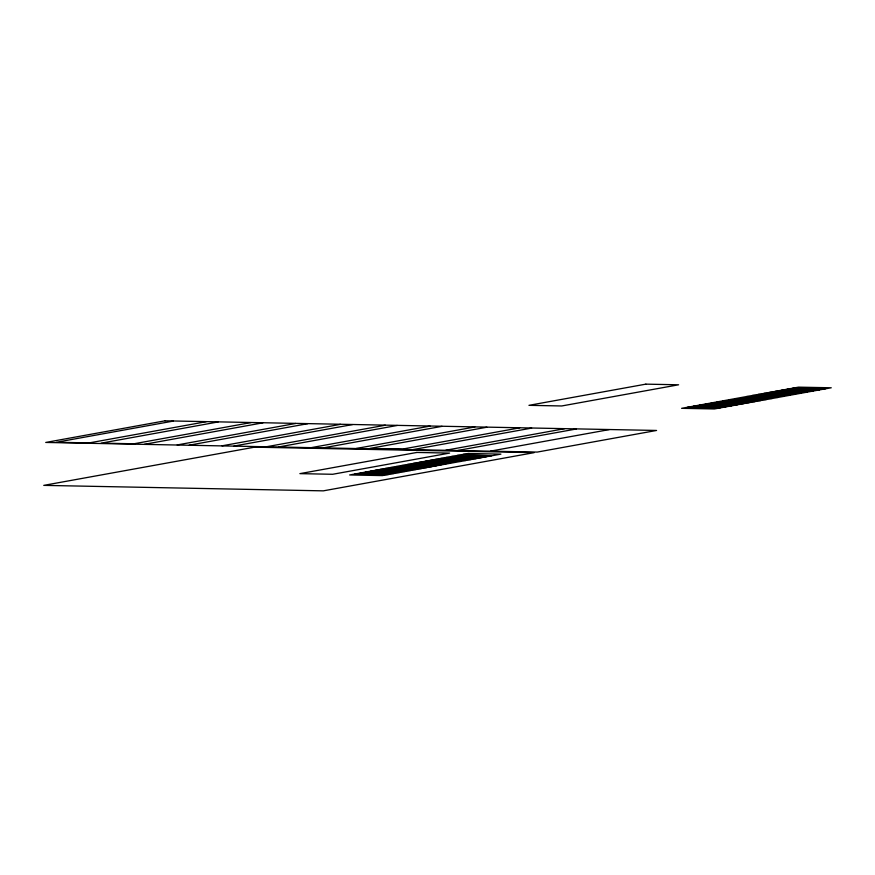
<?xml version="1.0" encoding="UTF-8"?>
<svg xmlns="http://www.w3.org/2000/svg" width="875" height="875" viewBox="0 0 875 875"><rect width="100%" height="100%" fill="white"/><g stroke="black" fill="none" stroke-linecap="round" stroke-linejoin="round"><path stroke-width="1.31" d="M173.381 421.072L56.438 442.258L89.206 442.903L206.15 421.717M218.159 421.947L101.216 443.144L133.984 443.778L250.917 422.592M144.441 444.303L262.927 422.822M177.209 444.938L295.706 423.467M189.23 445.178L307.716 423.708M221.998 445.823L340.484 424.342M234.008 446.053L352.505 424.583M266.777 446.698L385.284 425.228M278.797 446.939L397.272 425.458M311.566 447.573L430.052 426.103M323.564 447.814L442.05 426.333M356.333 448.459L474.83 426.978M486.861 427.219L369.972 448.394L402.741 449.039L519.63 427.864M413.142 449.564L531.639 428.094M445.911 450.209L564.408 428.739M740.742 397.6L681.603 408.319L714.361 408.964L831.25 387.778L798.481 387.144L740.742 397.6L772.166 398.486M457.92 450.45L576.406 428.969M490.689 451.084L609.186 429.614M390.567 467.545L426.486 467.611M385.427 468.475L421.356 468.541M380.417 469.383L416.084 469.492M395.97 466.561L431.452 466.714M375.419 470.291L410.692 470.477M370.366 471.198L405.202 471.472M401.68 465.533L436.275 465.839M365.247 472.128L399.645 472.478M360.073 473.069L394.045 473.495M354.867 474.009L388.434 474.512M407.608 464.45L440.989 464.986M687.509 407.247L720.158 407.914M792.761 388.172L825.267 388.861M699.344 405.103L731.73 405.814M693.427 406.175L725.944 406.864M787.052 389.211L819.295 389.944M711.189 402.959L743.291 403.725M705.261 404.031L737.516 404.764M781.32 390.25L813.334 391.027M717.106 401.887L749.055 402.675M413.634 463.356L445.703 464.133M775.578 391.289L807.384 392.109M769.825 392.328L801.456 393.181M728.952 399.744L760.594 400.586M723.034 400.816L754.83 401.636M764.05 393.378L795.55 394.253M758.253 394.428L789.666 395.314M752.434 395.478L783.803 396.375M746.605 396.539L777.973 397.436M734.858 398.672L766.369 399.536M419.573 462.284L450.505 463.258M440.814 458.434L470.936 459.561M425.25 461.256L455.459 462.361M446.119 457.472L476.044 458.631M435.706 459.364L465.773 460.491M430.598 460.283L460.578 461.431M451.697 456.466L481.13 457.713M457.483 455.416L486.281 456.772M463.378 454.344L491.498 455.831M165.047 420.82L45.73 442.444L537.239 452.08L656.567 430.456L165.047 420.82M254.57 447.169L43.75 485.373L323.312 490.853L534.133 452.648L254.57 447.169M645.837 384.147L528.959 405.333L561.717 405.967L678.606 384.792L645.837 384.147M416.828 452.452L299.884 473.638L332.653 474.283L449.597 453.086L416.828 452.452M468.125 453.48L349.639 474.961L382.397 475.595L500.905 454.125L468.125 453.48"/></g></svg>
